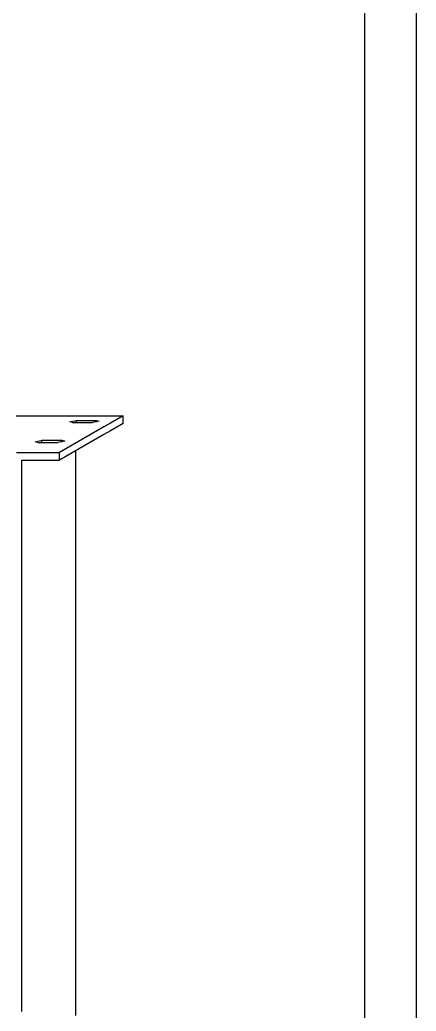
# Model space of a CAD drawing. Header units: millimetres. Extents: x 10 to 287, y 10 to 410.
# Drawn here: x 256.4 to 287, y 220 to 296.6 of the extents above; entities that cross this region are included whole.
import ezdxf

# ---------------------------------------------------------------- set-up
doc = ezdxf.new("R2010")
doc.units = ezdxf.units.MM
doc.header["$MEASUREMENT"] = 0
doc.layers.add('DIBUJO', color=7, linetype='Continuous')

msp = doc.modelspace()

# ---------------------------------------------------------------- linework, layer by layer
at = {"layer": 'DIBUJO'}
for p, q in [((287, 410), (287, 10)), ((283, 386), (283, 144)), ((256.094, 265.99), (256.641, 265.99)), ((256.641, 265.99), (257.192, 265.99)), ((257.192, 265.99), (257.743, 265.99)), ((257.743, 265.99), (258.294, 265.99)), ((258.294, 265.99), (258.845, 265.99)), ((258.845, 265.99), (259.396, 265.99)), ((259.396, 265.99), (259.947, 265.99)), ((259.947, 265.99), (260.495, 265.99)), ((260.495, 265.99), (261.046, 265.99)), ((261.046, 265.99), (261.597, 265.99)), ((261.597, 265.99), (262.148, 265.99)), ((262.148, 265.99), (262.699, 265.99)), ((262.699, 265.99), (263.25, 265.99)), ((263.25, 265.99), (263.801, 265.99)), ((263.801, 265.99), (264.348, 265.99)), ((264.348, 265.99), (263.859, 265.705)), ((264.348, 265.701), (264.348, 265.99)), ((260.217, 265.524), (260.745, 265.644)), ((260.445, 265.47), (260.217, 265.524)), ((260.445, 265.47), (260.957, 265.47)), ((260.745, 265.644), (261.258, 265.644)), ((260.745, 265.47), (260.745, 265.644)), ((260.957, 265.47), (261.47, 265.47)), ((261.258, 265.644), (261.77, 265.644)), ((261.47, 265.47), (261.986, 265.47)), ((261.77, 265.644), (262.287, 265.644)), ((262.514, 265.59), (261.986, 265.47)), ((262.287, 265.644), (262.514, 265.59)), ((262.287, 265.497), (262.287, 265.644)), ((262.872, 265.139), (262.383, 264.854)), ((263.366, 265.424), (262.872, 265.139)), ((263.859, 265.705), (263.366, 265.424)), ((263.859, 265.127), (263.366, 264.846)), ((264.348, 265.412), (263.859, 265.127)), ((264.348, 265.412), (264.348, 265.701)), ((261.396, 264.287), (260.903, 264.002)), ((261.89, 264.568), (261.396, 264.287)), ((262.383, 264.854), (261.89, 264.568)), ((262.383, 264.276), (261.89, 263.99)), ((262.872, 264.561), (262.383, 264.276)), ((263.366, 264.846), (262.872, 264.561)), ((257.547, 263.983), (258.075, 264.102)), ((257.774, 263.929), (257.547, 263.983)), ((257.774, 263.929), (258.287, 263.929)), ((258.075, 264.102), (258.587, 264.102)), ((258.075, 263.929), (258.075, 264.102)), ((258.287, 263.929), (258.799, 263.929)), ((258.587, 264.102), (259.1, 264.102)), ((258.799, 263.929), (259.315, 263.929)), ((259.1, 264.102), (259.616, 264.102)), ((259.843, 264.048), (259.315, 263.929)), ((259.616, 264.102), (259.843, 264.048)), ((259.616, 263.956), (259.616, 264.102)), ((260.414, 263.717), (259.92, 263.432)), ((260.903, 264.002), (260.414, 263.717)), ((261.396, 263.709), (260.903, 263.424)), ((261.89, 263.99), (261.396, 263.709)), ((256.125, 263.15), (256.676, 263.15)), ((256.676, 263.15), (257.227, 263.15)), ((257.227, 263.15), (257.774, 263.15)), ((257.774, 263.15), (258.325, 263.15)), ((258.325, 263.15), (258.876, 263.15)), ((258.876, 263.15), (259.427, 263.15)), ((259.92, 263.432), (259.427, 263.15)), ((259.427, 262.861), (259.427, 263.15)), ((259.427, 262.572), (259.427, 262.861)), ((259.92, 262.853), (259.427, 262.572)), ((260.414, 263.139), (259.92, 262.853)), ((260.903, 263.424), (260.414, 263.139)), ((260.711, 262.191), (260.711, 263.308)), ((256.537, 261.385), (256.537, 262.572)), ((256.537, 262.572), (257.115, 262.572)), ((257.115, 262.572), (257.693, 262.572)), ((257.693, 262.572), (258.271, 262.572)), ((258.271, 262.572), (258.849, 262.572)), ((258.849, 262.572), (259.427, 262.572)), ((260.711, 261.073), (260.711, 262.191)), ((256.537, 260.202), (256.537, 261.385)), ((260.711, 259.952), (260.711, 261.073)), ((256.537, 259.019), (256.537, 260.202)), ((260.711, 258.834), (260.711, 259.952)), ((256.537, 257.836), (256.537, 259.019)), ((260.711, 257.713), (260.711, 258.834)), ((256.537, 256.653), (256.537, 257.836)), ((260.711, 256.595), (260.711, 257.713)), ((256.537, 255.47), (256.537, 256.653)), ((260.711, 255.474), (260.711, 256.595)), ((256.537, 254.287), (256.537, 255.47)), ((260.711, 254.356), (260.711, 255.474)), ((256.537, 253.104), (256.537, 254.287)), ((260.711, 253.235), (260.711, 254.356)), ((256.537, 251.917), (256.537, 253.104)), ((260.711, 252.117), (260.711, 253.235)), ((260.711, 250.999), (260.711, 252.117)), ((256.537, 250.734), (256.537, 251.917)), ((256.537, 249.55), (256.537, 250.734)), ((260.711, 249.878), (260.711, 250.999)), ((260.711, 248.76), (260.711, 249.878)), ((256.537, 248.367), (256.537, 249.55)), ((256.537, 247.184), (256.537, 248.367)), ((260.711, 247.639), (260.711, 248.76)), ((260.711, 246.521), (260.711, 247.639)), ((256.537, 246.001), (256.537, 247.184)), ((256.537, 244.818), (256.537, 246.001)), ((260.711, 245.4), (260.711, 246.521)), ((260.711, 244.282), (260.711, 245.4)), ((256.537, 243.635), (256.537, 244.818)), ((256.537, 242.452), (256.537, 243.635)), ((260.711, 243.161), (260.711, 244.282)), ((260.711, 242.043), (260.711, 243.161)), ((256.537, 241.265), (256.537, 242.452)), ((260.711, 240.926), (260.711, 242.043)), ((256.537, 240.082), (256.537, 241.265)), ((260.711, 239.804), (260.711, 240.926)), ((256.537, 238.899), (256.537, 240.082)), ((260.711, 238.687), (260.711, 239.804)), ((256.537, 237.716), (256.537, 238.899)), ((260.711, 237.565), (260.711, 238.687)), ((256.537, 236.533), (256.537, 237.716)), ((260.711, 236.448), (260.711, 237.565)), ((256.537, 235.35), (256.537, 236.533)), ((260.711, 235.326), (260.711, 236.448)), ((256.537, 234.166), (256.537, 235.35)), ((260.711, 234.209), (260.711, 235.326)), ((256.537, 232.983), (256.537, 234.166)), ((260.711, 233.087), (260.711, 234.209)), ((256.537, 231.8), (256.537, 232.983)), ((260.711, 231.97), (260.711, 233.087)), ((256.537, 230.613), (256.537, 231.8)), ((260.711, 230.852), (260.711, 231.97)), ((256.537, 229.43), (256.537, 230.613)), ((260.711, 229.731), (260.711, 230.852)), ((256.537, 228.247), (256.537, 229.43)), ((260.711, 228.613), (260.711, 229.731)), ((256.537, 227.064), (256.537, 228.247)), ((260.711, 227.492), (260.711, 228.613)), ((260.711, 226.374), (260.711, 227.492)), ((256.537, 225.881), (256.537, 227.064)), ((260.711, 225.253), (260.711, 226.374)), ((256.537, 224.698), (256.537, 225.881)), ((260.711, 224.135), (260.711, 225.253)), ((256.537, 223.515), (256.537, 224.698)), ((260.711, 223.014), (260.711, 224.135)), ((256.537, 222.332), (256.537, 223.515)), ((260.711, 221.896), (260.711, 223.014)), ((256.537, 221.145), (256.537, 222.332)), ((260.711, 220.779), (260.711, 221.896)), ((256.537, 219.962), (256.537, 221.145)), ((260.711, 219.657), (260.711, 220.779))]:
    msp.add_line(p, q, dxfattribs=at)

doc.saveas('drawing.dxf')
